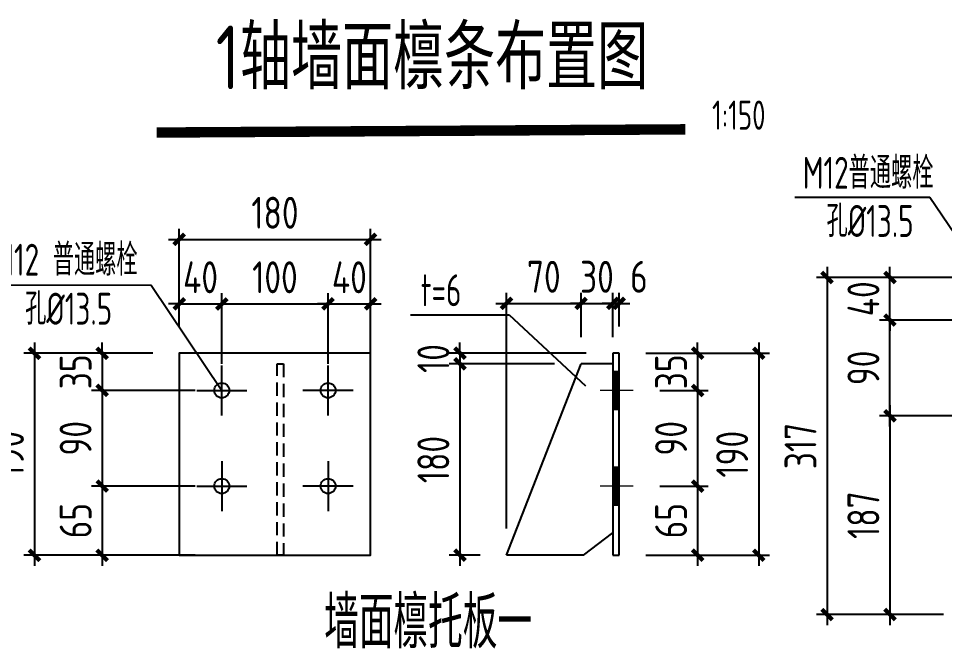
# Model space of a CAD drawing. Extents: x 177291 to 1288761, y 177638 to 322898.
# Drawn here: x 1005810 to 1023234, y 190124 to 201974 of the extents above; entities that cross this region are included whole.
import ezdxf

# ---------------------------------------------------------------- set-up
doc = ezdxf.new("R2010")
doc.units = 0
doc.header["$LTSCALE"] = 1000
doc.linetypes.add('DASHED', pattern=[0.75, 0.5, -0.25])
for name, color, linetype in [('AXIS', 3, 'Continuous'), ('DIM_SYMB', 3, 'Continuous'), ('NUM', 7, 'Continuous'), ('PUB_TEXT', 7, 'Continuous'), ('PZ', 202, 'Continuous'), ('板', 243, 'Continuous'), ('框线', 252, 'Continuous')]:
    doc.layers.add(name, color=color, linetype=linetype)
doc.layers.add('螺栓', color=15, linetype='Continuous', lineweight=18)
doc.styles.add('TSSD_Dimension', font='Tssdeng.shx', dxfattribs={"width": 0.8, "bigfont": 'hztxt.shx'})
doc.styles.add('TSSD_Norm', font='tssdeng.shx', dxfattribs={"bigfont": 'hztxt.shx'})
doc.styles.add('标准字体', font='tssdeng.shx', dxfattribs={"width": 0.7, "bigfont": 'tssdchn.shx'})
doc.dimstyles.new('TSSD_20_200', dxfattribs={"dimtxt": 600, "dimasz": 200, "dimexe": 200, "dimexo": 500, "dimgap": 200, "dimtad": 1, "dimdec": 0, "dimlfac": 0.05, "dimzin": 0, "dimdsep": 46, "dimtxsty": 'TSSD_Dimension', "dimblk": 'ARCHTICK', "dimblk1": 'ARCHTICK', "dimblk2": 'ARCHTICK', "dimcen": 0, "dimdle": 200, "dimclrt": 7, "dimadec": 0, "dimazin": 0, "dimtfac": 1, "dimtdec": 0, "dimtix": 1, "dimtmove": 2, "dimatfit": 3, "dimfxl": 1, "dimtolj": 1, "dimtzin": 0, "dimarcsym": 0})

# ---------------------------------------------------------------- blocks, each defined once
blk = doc.blocks.new('_ArchTick')
at = {"color": 0, "linetype": 'ByBlock', "const_width": 0.4}
blk.add_lwpolyline([(-0.5, -0.5), (0.5, 0.5)], dxfattribs=at)
blk = doc.blocks.new('*D745')
at = {"layer": 'AXIS', "color": 0, "linetype": 'ByBlock', "lineweight": -2, "transparency": 16777216}
for p, q in [((1022208, 194702), (1022208, 190562)), ((1023542, 194502), (1022008, 194502)), ((1023214, 190762), (1022008, 190762))]:
    blk.add_line(p, q, dxfattribs=at)
at = {"layer": 'Defpoints', "color": 0, "linetype": 'ByBlock', "transparency": 16777216}
for p in [(1024042, 194502), (1022208, 190762), (1023714, 190762)]:
    blk.add_point(p, dxfattribs=at)
at = {"layer": 'AXIS', "color": 0, "linetype": 'ByBlock', "lineweight": -2, "transparency": 16777216, "xscale": 200, "yscale": 200, "zscale": 200}
for p, rotation in [((1022208, 194502), 90), ((1022208, 190762), 270)]:
    blk.add_blockref('_ArchTick', p, dxfattribs=dict(at, rotation=rotation))
at = {"layer": 'AXIS', "color": 7, "linetype": 'ByBlock', "transparency": 16777216, "insert": (1021708, 192632), "char_height": 600, "attachment_point": 5, "rotation": 90, "style": 'TSSD_Dimension'}
blk.add_mtext('\\A1;187', dxfattribs=at)
blk = doc.blocks.new('*D746')
at = {"layer": 'AXIS', "color": 0, "linetype": 'ByBlock', "lineweight": -2, "transparency": 16777216}
for p, q in [((1022208, 194302), (1022208, 196502)), ((1023542, 196302), (1022008, 196302)), ((1023542, 194502), (1022008, 194502))]:
    blk.add_line(p, q, dxfattribs=at)
at = {"layer": 'Defpoints', "color": 0, "linetype": 'ByBlock', "transparency": 16777216}
for p in [(1022208, 196302), (1024042, 196302), (1024042, 194502)]:
    blk.add_point(p, dxfattribs=at)
at = {"layer": 'AXIS', "color": 0, "linetype": 'ByBlock', "lineweight": -2, "transparency": 16777216, "xscale": 200, "yscale": 200, "zscale": 200}
for p, rotation in [((1022208, 196302), 90), ((1022208, 194502), 270)]:
    blk.add_blockref('_ArchTick', p, dxfattribs=dict(at, rotation=rotation))
at = {"layer": 'AXIS', "color": 7, "linetype": 'ByBlock', "transparency": 16777216, "insert": (1021708, 195402), "char_height": 600, "attachment_point": 5, "rotation": 90, "style": 'TSSD_Dimension'}
blk.add_mtext('\\A1;90', dxfattribs=at)
blk = doc.blocks.new('*D685')
at = {"layer": 'AXIS', "color": 0, "linetype": 'ByBlock', "lineweight": -2, "transparency": 16777216}
for p, q in [((1021025, 197302), (1021025, 190562)), ((1023214, 197102), (1020825, 197102)), ((1023214, 190762), (1020825, 190762))]:
    blk.add_line(p, q, dxfattribs=at)
at = {"layer": 'Defpoints', "color": 0, "linetype": 'ByBlock', "transparency": 16777216}
for p in [(1023714, 197102), (1021025, 190762), (1023714, 190762)]:
    blk.add_point(p, dxfattribs=at)
at = {"layer": 'AXIS', "color": 0, "linetype": 'ByBlock', "lineweight": -2, "transparency": 16777216, "xscale": 200, "yscale": 200, "zscale": 200}
for p, rotation in [((1021025, 197102), 90), ((1021025, 190762), 270)]:
    blk.add_blockref('_ArchTick', p, dxfattribs=dict(at, rotation=rotation))
at = {"layer": 'AXIS', "color": 7, "linetype": 'ByBlock', "transparency": 16777216, "insert": (1020525, 193932), "char_height": 600, "attachment_point": 5, "rotation": 90, "style": 'TSSD_Dimension'}
blk.add_mtext('\\A1;317', dxfattribs=at)
blk = doc.blocks.new('*D747')
at = {"layer": 'AXIS', "color": 0, "linetype": 'ByBlock', "lineweight": -2, "transparency": 16777216}
for p, q in [((1022208, 197102), (1022208, 197302)), ((1023542, 197102), (1022008, 197102)), ((1022208, 196302), (1022208, 197102)), ((1023542, 196302), (1022008, 196302)), ((1022208, 196302), (1022208, 196102))]:
    blk.add_line(p, q, dxfattribs=at)
at = {"layer": 'Defpoints', "color": 0, "linetype": 'ByBlock', "transparency": 16777216}
for p in [(1022208, 197102), (1024042, 197102), (1024042, 196302)]:
    blk.add_point(p, dxfattribs=at)
at = {"layer": 'AXIS', "color": 0, "linetype": 'ByBlock', "lineweight": -2, "transparency": 16777216, "xscale": 200, "yscale": 200, "zscale": 200}
for p, rotation in [((1022208, 197102), 270), ((1022208, 196302), 90)]:
    blk.add_blockref('_ArchTick', p, dxfattribs=dict(at, rotation=rotation))
at = {"layer": 'AXIS', "color": 7, "linetype": 'ByBlock', "transparency": 16777216, "insert": (1021708, 196702), "char_height": 600, "attachment_point": 5, "rotation": 90, "style": 'TSSD_Dimension'}
blk.add_mtext('\\A1;40', dxfattribs=at)
blk = doc.blocks.new('*D697')
at = {"layer": 'AXIS', "color": 0, "linetype": 'ByBlock', "lineweight": -2, "transparency": 16777216}
for p, q in [((1019739, 195878), (1019739, 191678)), ((1017614, 195678), (1019939, 195678)), ((1017614, 191878), (1019939, 191878))]:
    blk.add_line(p, q, dxfattribs=at)
at = {"layer": 'Defpoints', "color": 0, "linetype": 'ByBlock', "transparency": 16777216}
for p in [(1017114, 195678), (1017114, 191878), (1019739, 191878)]:
    blk.add_point(p, dxfattribs=at)
at = {"layer": 'AXIS', "color": 0, "linetype": 'ByBlock', "lineweight": -2, "transparency": 16777216, "xscale": 200, "yscale": 200, "zscale": 200}
for p, rotation in [((1019739, 195678), 90), ((1019739, 191878), 270)]:
    blk.add_blockref('_ArchTick', p, dxfattribs=dict(at, rotation=rotation))
at = {"layer": 'AXIS', "color": 7, "linetype": 'ByBlock', "transparency": 16777216, "insert": (1019239, 193778), "char_height": 600, "attachment_point": 5, "rotation": 90, "style": 'TSSD_Dimension'}
blk.add_mtext('\\A1;190', dxfattribs=at)
blk = doc.blocks.new('*D698')
at = {"layer": 'AXIS', "color": 0, "linetype": 'ByBlock', "lineweight": -2, "transparency": 16777216}
for p, q in [((1016394, 195978), (1016394, 196816)), ((1016994, 195978), (1016994, 196816)), ((1016394, 196616), (1016194, 196616)), ((1016394, 196616), (1016994, 196616)), ((1016994, 196616), (1017194, 196616))]:
    blk.add_line(p, q, dxfattribs=at)
at = {"layer": 'Defpoints', "color": 0, "linetype": 'ByBlock', "transparency": 16777216}
for p in [(1016994, 196616), (1016394, 195478), (1016994, 195478)]:
    blk.add_point(p, dxfattribs=at)
at = {"layer": 'AXIS', "color": 0, "linetype": 'ByBlock', "lineweight": -2, "transparency": 16777216, "xscale": 200, "yscale": 200, "zscale": 200}
blk.add_blockref('_ArchTick', (1016394, 196616), dxfattribs=at)
at = {"layer": 'AXIS', "color": 0, "linetype": 'ByBlock', "lineweight": -2, "transparency": 16777216, "xscale": 200, "yscale": 200, "zscale": 200, "rotation": 180}
blk.add_blockref('_ArchTick', (1016994, 196616), dxfattribs=at)
at = {"layer": 'AXIS', "color": 7, "linetype": 'ByBlock', "transparency": 16777216, "insert": (1016694, 197116), "char_height": 600, "attachment_point": 5, "style": 'TSSD_Dimension'}
blk.add_mtext('\\A1;30', dxfattribs=at)
blk = doc.blocks.new('*D699')
at = {"layer": 'AXIS', "color": 0, "linetype": 'ByBlock', "lineweight": -2, "transparency": 16777216}
for p, q in [((1018589, 193378), (1018589, 191678)), ((1017877, 193178), (1018789, 193178)), ((1017614, 191878), (1018789, 191878))]:
    blk.add_line(p, q, dxfattribs=at)
at = {"layer": 'Defpoints', "color": 0, "linetype": 'ByBlock', "transparency": 16777216}
for p in [(1017377, 193178), (1017114, 191878), (1018589, 191878)]:
    blk.add_point(p, dxfattribs=at)
at = {"layer": 'AXIS', "color": 0, "linetype": 'ByBlock', "lineweight": -2, "transparency": 16777216, "xscale": 200, "yscale": 200, "zscale": 200}
for p, rotation in [((1018589, 193178), 90), ((1018589, 191878), 270)]:
    blk.add_blockref('_ArchTick', p, dxfattribs=dict(at, rotation=rotation))
at = {"layer": 'AXIS', "color": 7, "linetype": 'ByBlock', "transparency": 16777216, "insert": (1018089, 192528), "char_height": 600, "attachment_point": 5, "rotation": 90, "style": 'TSSD_Dimension'}
blk.add_mtext('\\A1;65', dxfattribs=at)
blk = doc.blocks.new('*D700')
at = {"layer": 'AXIS', "color": 0, "linetype": 'ByBlock', "lineweight": -2, "transparency": 16777216}
for p, q in [((1018589, 195178), (1018589, 192978)), ((1017877, 194978), (1018789, 194978)), ((1017877, 193178), (1018789, 193178))]:
    blk.add_line(p, q, dxfattribs=at)
at = {"layer": 'Defpoints', "color": 0, "linetype": 'ByBlock', "transparency": 16777216}
for p in [(1017377, 194978), (1017377, 193178), (1018589, 193178)]:
    blk.add_point(p, dxfattribs=at)
at = {"layer": 'AXIS', "color": 0, "linetype": 'ByBlock', "lineweight": -2, "transparency": 16777216, "xscale": 200, "yscale": 200, "zscale": 200}
for p, rotation in [((1018589, 194978), 90), ((1018589, 193178), 270)]:
    blk.add_blockref('_ArchTick', p, dxfattribs=dict(at, rotation=rotation))
at = {"layer": 'AXIS', "color": 7, "linetype": 'ByBlock', "transparency": 16777216, "insert": (1018089, 194078), "char_height": 600, "attachment_point": 5, "rotation": 90, "style": 'TSSD_Dimension'}
blk.add_mtext('\\A1;90', dxfattribs=at)
blk = doc.blocks.new('*D701')
at = {"layer": 'AXIS', "color": 0, "linetype": 'ByBlock', "lineweight": -2, "transparency": 16777216}
for p, q in [((1018589, 195678), (1018589, 195878)), ((1017614, 195678), (1018789, 195678)), ((1018589, 195678), (1018589, 194978)), ((1017877, 194978), (1018789, 194978)), ((1018589, 194978), (1018589, 194778))]:
    blk.add_line(p, q, dxfattribs=at)
at = {"layer": 'Defpoints', "color": 0, "linetype": 'ByBlock', "transparency": 16777216}
for p in [(1017114, 195678), (1017377, 194978), (1018589, 194978)]:
    blk.add_point(p, dxfattribs=at)
at = {"layer": 'AXIS', "color": 0, "linetype": 'ByBlock', "lineweight": -2, "transparency": 16777216, "xscale": 200, "yscale": 200, "zscale": 200}
for p, rotation in [((1018589, 195678), 270), ((1018589, 194978), 90)]:
    blk.add_blockref('_ArchTick', p, dxfattribs=dict(at, rotation=rotation))
at = {"layer": 'AXIS', "color": 7, "linetype": 'ByBlock', "transparency": 16777216, "insert": (1018089, 195328), "char_height": 600, "attachment_point": 5, "rotation": 90, "style": 'TSSD_Dimension'}
blk.add_mtext('\\A1;35', dxfattribs=at)
blk = doc.blocks.new('*D702')
at = {"layer": 'AXIS', "color": 0, "linetype": 'ByBlock', "lineweight": -2, "transparency": 16777216}
for p, q in [((1014116, 195678), (1014116, 191678)), ((1015894, 195478), (1013916, 195478)), ((1014494, 191878), (1013916, 191878))]:
    blk.add_line(p, q, dxfattribs=at)
at = {"layer": 'Defpoints', "color": 0, "linetype": 'ByBlock', "transparency": 16777216}
for p in [(1016394, 195478), (1014116, 191878), (1014994, 191878)]:
    blk.add_point(p, dxfattribs=at)
at = {"layer": 'AXIS', "color": 0, "linetype": 'ByBlock', "lineweight": -2, "transparency": 16777216, "xscale": 200, "yscale": 200, "zscale": 200}
for p, rotation in [((1014116, 195478), 90), ((1014116, 191878), 270)]:
    blk.add_blockref('_ArchTick', p, dxfattribs=dict(at, rotation=rotation))
at = {"layer": 'AXIS', "color": 7, "linetype": 'ByBlock', "transparency": 16777216, "insert": (1013616, 193678), "char_height": 600, "attachment_point": 5, "rotation": 90, "style": 'TSSD_Dimension'}
blk.add_mtext('\\A1;180', dxfattribs=at)
blk = doc.blocks.new('*D703')
at = {"layer": 'AXIS', "color": 0, "linetype": 'ByBlock', "lineweight": -2, "transparency": 16777216}
for p, q in [((1014116, 195678), (1014116, 195878)), ((1016494, 195678), (1013916, 195678)), ((1014116, 195678), (1014116, 195478)), ((1015894, 195478), (1013916, 195478)), ((1014116, 195478), (1014116, 195278))]:
    blk.add_line(p, q, dxfattribs=at)
at = {"layer": 'Defpoints', "color": 0, "linetype": 'ByBlock', "transparency": 16777216}
for p in [(1016994, 195678), (1014116, 195478), (1016394, 195478)]:
    blk.add_point(p, dxfattribs=at)
at = {"layer": 'AXIS', "color": 0, "linetype": 'ByBlock', "lineweight": -2, "transparency": 16777216, "xscale": 200, "yscale": 200, "zscale": 200}
for p, rotation in [((1014116, 195678), 270), ((1014116, 195478), 90)]:
    blk.add_blockref('_ArchTick', p, dxfattribs=dict(at, rotation=rotation))
at = {"layer": 'AXIS', "color": 7, "linetype": 'ByBlock', "transparency": 16777216, "insert": (1013616, 195578), "char_height": 600, "attachment_point": 5, "rotation": 90, "style": 'TSSD_Dimension'}
blk.add_mtext('\\A1;10', dxfattribs=at)
blk = doc.blocks.new('*D704')
at = {"layer": 'AXIS', "color": 0, "linetype": 'ByBlock', "lineweight": -2, "transparency": 16777216}
for p, q in [((1016994, 196178), (1016994, 196816)), ((1017114, 196178), (1017114, 196816)), ((1016994, 196616), (1016794, 196616)), ((1016994, 196616), (1017114, 196616)), ((1017114, 196616), (1017314, 196616))]:
    blk.add_line(p, q, dxfattribs=at)
at = {"layer": 'Defpoints', "color": 0, "linetype": 'ByBlock', "transparency": 16777216}
for p in [(1017114, 196616), (1016994, 195678), (1017114, 195678)]:
    blk.add_point(p, dxfattribs=at)
at = {"layer": 'AXIS', "color": 0, "linetype": 'ByBlock', "lineweight": -2, "transparency": 16777216, "xscale": 200, "yscale": 200, "zscale": 200}
blk.add_blockref('_ArchTick', (1016994, 196616), dxfattribs=at)
at = {"layer": 'AXIS', "color": 0, "linetype": 'ByBlock', "lineweight": -2, "transparency": 16777216, "xscale": 200, "yscale": 200, "zscale": 200, "rotation": 180}
blk.add_blockref('_ArchTick', (1017114, 196616), dxfattribs=at)
at = {"layer": 'AXIS', "color": 7, "linetype": 'ByBlock', "transparency": 16777216, "insert": (1017484, 197116), "char_height": 600, "attachment_point": 5, "style": 'TSSD_Dimension'}
blk.add_mtext('\\A1;6', dxfattribs=at)
blk = doc.blocks.new('*D705')
at = {"layer": 'AXIS', "color": 0, "linetype": 'ByBlock', "lineweight": -2, "transparency": 16777216}
for p, q in [((1014994, 192378), (1014994, 196816)), ((1016394, 195978), (1016394, 196816)), ((1014794, 196616), (1016594, 196616))]:
    blk.add_line(p, q, dxfattribs=at)
at = {"layer": 'Defpoints', "color": 0, "linetype": 'ByBlock', "transparency": 16777216}
for p in [(1016394, 196616), (1016394, 195478), (1014994, 191878)]:
    blk.add_point(p, dxfattribs=at)
at = {"layer": 'AXIS', "color": 0, "linetype": 'ByBlock', "lineweight": -2, "transparency": 16777216, "xscale": 200, "yscale": 200, "zscale": 200, "rotation": 180}
blk.add_blockref('_ArchTick', (1014994, 196616), dxfattribs=at)
at = {"layer": 'AXIS', "color": 0, "linetype": 'ByBlock', "lineweight": -2, "transparency": 16777216, "xscale": 200, "yscale": 200, "zscale": 200}
blk.add_blockref('_ArchTick', (1016394, 196616), dxfattribs=at)
at = {"layer": 'AXIS', "color": 7, "linetype": 'ByBlock', "transparency": 16777216, "insert": (1015694, 197116), "char_height": 600, "attachment_point": 5, "style": 'TSSD_Dimension'}
blk.add_mtext('\\A1;70', dxfattribs=at)
blk = doc.blocks.new('*D762')
at = {"layer": 'AXIS', "color": 0, "linetype": 'ByBlock', "lineweight": -2, "transparency": 16777216}
for p, q in [((1008835, 196178), (1008835, 196806)), ((1009635, 195478), (1009635, 196806)), ((1008835, 196606), (1008635, 196606)), ((1008835, 196606), (1009635, 196606)), ((1009635, 196606), (1009835, 196606))]:
    blk.add_line(p, q, dxfattribs=at)
at = {"layer": 'Defpoints', "color": 0, "linetype": 'ByBlock', "transparency": 16777216}
for p in [(1009635, 196606), (1008835, 195678), (1009635, 194978)]:
    blk.add_point(p, dxfattribs=at)
at = {"layer": 'AXIS', "color": 0, "linetype": 'ByBlock', "lineweight": -2, "transparency": 16777216, "xscale": 200, "yscale": 200, "zscale": 200}
blk.add_blockref('_ArchTick', (1008835, 196606), dxfattribs=at)
at = {"layer": 'AXIS', "color": 0, "linetype": 'ByBlock', "lineweight": -2, "transparency": 16777216, "xscale": 200, "yscale": 200, "zscale": 200, "rotation": 180}
blk.add_blockref('_ArchTick', (1009635, 196606), dxfattribs=at)
at = {"layer": 'AXIS', "color": 7, "linetype": 'ByBlock', "transparency": 16777216, "insert": (1009235, 197106), "char_height": 600, "attachment_point": 5, "style": 'TSSD_Dimension'}
blk.add_mtext('\\A1;40', dxfattribs=at)
blk = doc.blocks.new('*D763')
at = {"layer": 'AXIS', "color": 0, "linetype": 'ByBlock', "lineweight": -2, "transparency": 16777216}
for p, q in [((1009635, 195478), (1009635, 196806)), ((1011635, 195478), (1011635, 196806)), ((1009435, 196606), (1011835, 196606))]:
    blk.add_line(p, q, dxfattribs=at)
at = {"layer": 'Defpoints', "color": 0, "linetype": 'ByBlock', "transparency": 16777216}
for p in [(1011635, 196606), (1009635, 194978), (1011635, 194978)]:
    blk.add_point(p, dxfattribs=at)
at = {"layer": 'AXIS', "color": 0, "linetype": 'ByBlock', "lineweight": -2, "transparency": 16777216, "xscale": 200, "yscale": 200, "zscale": 200, "rotation": 180}
blk.add_blockref('_ArchTick', (1009635, 196606), dxfattribs=at)
at = {"layer": 'AXIS', "color": 0, "linetype": 'ByBlock', "lineweight": -2, "transparency": 16777216, "xscale": 200, "yscale": 200, "zscale": 200}
blk.add_blockref('_ArchTick', (1011635, 196606), dxfattribs=at)
at = {"layer": 'AXIS', "color": 7, "linetype": 'ByBlock', "transparency": 16777216, "insert": (1010635, 197106), "char_height": 600, "attachment_point": 5, "style": 'TSSD_Dimension'}
blk.add_mtext('\\A1;100', dxfattribs=at)
blk = doc.blocks.new('*D764')
at = {"layer": 'AXIS', "color": 0, "linetype": 'ByBlock', "lineweight": -2, "transparency": 16777216}
for p, q in [((1011635, 195478), (1011635, 196806)), ((1012435, 195478), (1012435, 196806)), ((1011635, 196606), (1011435, 196606)), ((1011635, 196606), (1012435, 196606)), ((1012435, 196606), (1012635, 196606))]:
    blk.add_line(p, q, dxfattribs=at)
at = {"layer": 'Defpoints', "color": 0, "linetype": 'ByBlock', "transparency": 16777216}
for p in [(1012435, 196606), (1011635, 194978), (1012435, 194978)]:
    blk.add_point(p, dxfattribs=at)
at = {"layer": 'AXIS', "color": 0, "linetype": 'ByBlock', "lineweight": -2, "transparency": 16777216, "xscale": 200, "yscale": 200, "zscale": 200}
blk.add_blockref('_ArchTick', (1011635, 196606), dxfattribs=at)
at = {"layer": 'AXIS', "color": 0, "linetype": 'ByBlock', "lineweight": -2, "transparency": 16777216, "xscale": 200, "yscale": 200, "zscale": 200, "rotation": 180}
blk.add_blockref('_ArchTick', (1012435, 196606), dxfattribs=at)
at = {"layer": 'AXIS', "color": 7, "linetype": 'ByBlock', "transparency": 16777216, "insert": (1012035, 197106), "char_height": 600, "attachment_point": 5, "style": 'TSSD_Dimension'}
blk.add_mtext('\\A1;40', dxfattribs=at)
blk = doc.blocks.new('*D706')
at = {"layer": 'AXIS', "color": 0, "linetype": 'ByBlock', "lineweight": -2, "transparency": 16777216}
for p, q in [((1007384, 195678), (1007384, 195878)), ((1008335, 195678), (1007184, 195678)), ((1007384, 195678), (1007384, 194978)), ((1009135, 194978), (1007184, 194978)), ((1007384, 194978), (1007384, 194778))]:
    blk.add_line(p, q, dxfattribs=at)
at = {"layer": 'Defpoints', "color": 0, "linetype": 'ByBlock', "transparency": 16777216}
for p in [(1008835, 195678), (1007384, 194978), (1009635, 194978)]:
    blk.add_point(p, dxfattribs=at)
at = {"layer": 'AXIS', "color": 0, "linetype": 'ByBlock', "lineweight": -2, "transparency": 16777216, "xscale": 200, "yscale": 200, "zscale": 200}
for p, rotation in [((1007384, 195678), 270), ((1007384, 194978), 90)]:
    blk.add_blockref('_ArchTick', p, dxfattribs=dict(at, rotation=rotation))
at = {"layer": 'AXIS', "color": 7, "linetype": 'ByBlock', "transparency": 16777216, "insert": (1006884, 195328), "char_height": 600, "attachment_point": 5, "rotation": 90, "style": 'TSSD_Dimension'}
blk.add_mtext('\\A1;35', dxfattribs=at)
blk = doc.blocks.new('*D707')
at = {"layer": 'AXIS', "color": 0, "linetype": 'ByBlock', "lineweight": -2, "transparency": 16777216}
for p, q in [((1007384, 195178), (1007384, 192978)), ((1009135, 194978), (1007184, 194978)), ((1009135, 193178), (1007184, 193178))]:
    blk.add_line(p, q, dxfattribs=at)
at = {"layer": 'Defpoints', "color": 0, "linetype": 'ByBlock', "transparency": 16777216}
for p in [(1009635, 194978), (1007384, 193178), (1009635, 193178)]:
    blk.add_point(p, dxfattribs=at)
at = {"layer": 'AXIS', "color": 0, "linetype": 'ByBlock', "lineweight": -2, "transparency": 16777216, "xscale": 200, "yscale": 200, "zscale": 200}
for p, rotation in [((1007384, 194978), 90), ((1007384, 193178), 270)]:
    blk.add_blockref('_ArchTick', p, dxfattribs=dict(at, rotation=rotation))
at = {"layer": 'AXIS', "color": 7, "linetype": 'ByBlock', "transparency": 16777216, "insert": (1006884, 194078), "char_height": 600, "attachment_point": 5, "rotation": 90, "style": 'TSSD_Dimension'}
blk.add_mtext('\\A1;90', dxfattribs=at)
blk = doc.blocks.new('*D708')
at = {"layer": 'AXIS', "color": 0, "linetype": 'ByBlock', "lineweight": -2, "transparency": 16777216}
for p, q in [((1007384, 193378), (1007384, 191678)), ((1009135, 193178), (1007184, 193178)), ((1009135, 191878), (1007184, 191878))]:
    blk.add_line(p, q, dxfattribs=at)
at = {"layer": 'Defpoints', "color": 0, "linetype": 'ByBlock', "transparency": 16777216}
for p in [(1009635, 193178), (1007384, 191878), (1009635, 191878)]:
    blk.add_point(p, dxfattribs=at)
at = {"layer": 'AXIS', "color": 0, "linetype": 'ByBlock', "lineweight": -2, "transparency": 16777216, "xscale": 200, "yscale": 200, "zscale": 200}
for p, rotation in [((1007384, 193178), 90), ((1007384, 191878), 270)]:
    blk.add_blockref('_ArchTick', p, dxfattribs=dict(at, rotation=rotation))
at = {"layer": 'AXIS', "color": 7, "linetype": 'ByBlock', "transparency": 16777216, "insert": (1006884, 192528), "char_height": 600, "attachment_point": 5, "rotation": 90, "style": 'TSSD_Dimension'}
blk.add_mtext('\\A1;65', dxfattribs=at)
blk = doc.blocks.new('*D709')
at = {"layer": 'AXIS', "color": 0, "linetype": 'ByBlock', "lineweight": -2, "transparency": 16777216}
for p, q in [((1006111, 195878), (1006111, 191678)), ((1008335, 195678), (1005911, 195678)), ((1008335, 191878), (1005911, 191878))]:
    blk.add_line(p, q, dxfattribs=at)
at = {"layer": 'Defpoints', "color": 0, "linetype": 'ByBlock', "transparency": 16777216}
for p in [(1008835, 195678), (1006111, 191878), (1008835, 191878)]:
    blk.add_point(p, dxfattribs=at)
at = {"layer": 'AXIS', "color": 0, "linetype": 'ByBlock', "lineweight": -2, "transparency": 16777216, "xscale": 200, "yscale": 200, "zscale": 200}
for p, rotation in [((1006111, 195678), 90), ((1006111, 191878), 270)]:
    blk.add_blockref('_ArchTick', p, dxfattribs=dict(at, rotation=rotation))
at = {"layer": 'AXIS', "color": 7, "linetype": 'ByBlock', "transparency": 16777216, "insert": (1005611, 193778), "char_height": 600, "attachment_point": 5, "rotation": 90, "style": 'TSSD_Dimension'}
blk.add_mtext('\\A1;190', dxfattribs=at)
blk = doc.blocks.new('*D765')
at = {"layer": 'AXIS', "color": 0, "linetype": 'ByBlock', "lineweight": -2, "transparency": 16777216}
for p, q in [((1008835, 196178), (1008835, 198020)), ((1012435, 196178), (1012435, 198020)), ((1008635, 197820), (1012635, 197820))]:
    blk.add_line(p, q, dxfattribs=at)
at = {"layer": 'Defpoints', "color": 0, "linetype": 'ByBlock', "transparency": 16777216}
for p in [(1012435, 197820), (1008835, 195678), (1012435, 195678)]:
    blk.add_point(p, dxfattribs=at)
at = {"layer": 'AXIS', "color": 0, "linetype": 'ByBlock', "lineweight": -2, "transparency": 16777216, "xscale": 200, "yscale": 200, "zscale": 200, "rotation": 180}
blk.add_blockref('_ArchTick', (1008835, 197820), dxfattribs=at)
at = {"layer": 'AXIS', "color": 0, "linetype": 'ByBlock', "lineweight": -2, "transparency": 16777216, "xscale": 200, "yscale": 200, "zscale": 200}
blk.add_blockref('_ArchTick', (1012435, 197820), dxfattribs=at)
at = {"layer": 'AXIS', "color": 7, "linetype": 'ByBlock', "transparency": 16777216, "insert": (1010635, 198320), "char_height": 600, "attachment_point": 5, "style": 'TSSD_Dimension'}
blk.add_mtext('\\A1;180', dxfattribs=at)

msp = doc.modelspace()

# ---------------------------------------------------------------- linework, layer by layer
at = {"color": 3, "linetype": 'ByBlock'}
msp.add_line((1015039.37, 196400.04), (1016481.49, 195066.68), dxfattribs=at)
at = {"layer": 'AXIS', "linetype": 'ByBlock'}
for p, q in [((1022957.02, 198608.2), (1020418.07, 198608.2)), ((1024514.25, 196302.13), (1022957.02, 198608.2))]:
    msp.add_line(p, q, dxfattribs=at)
at = {"layer": 'AXIS'}
for p, q in [((1008305.6, 196958.91), (1004990.81, 196950.22)), ((1008305.6, 196958.91), (1009634.76, 194977.68)), ((1013185.7, 196400.04), (1015039.37, 196400.04))]:
    msp.add_line(p, q, dxfattribs=at)
at = {"layer": 'DIM_SYMB', "const_width": 196}
msp.add_lwpolyline([(1008409.8, 199829.01), (1018356.39, 199889.32)], dxfattribs=at)
at = {"layer": 'PZ'}
for p, q in [((1017114.41, 195677.68), (1016994.41, 195677.68)), ((1016994.41, 195677.68), (1016994.41, 191877.68)), ((1017114.41, 191877.68), (1017114.41, 195677.68)), ((1014994.41, 191877.68), (1016394.41, 195477.68)), ((1016994.41, 195477.68), (1016394.41, 195477.68)), ((1016440.57, 191877.68), (1016994.41, 192298.52)), ((1016440.57, 191877.68), (1014994.41, 191877.68)), ((1016994.41, 191877.68), (1017114.41, 191877.68))]:
    msp.add_line(p, q, dxfattribs=at)
at = {"layer": 'PZ', "elevation": 0}
msp.add_lwpolyline([(1008834.76, 191877.68), (1012434.76, 191877.68), (1012434.76, 195677.68), (1008834.76, 195677.68)], close=True, dxfattribs=at)
at = {"layer": 'PZ'}
for centre in [(1009634.76, 194977.68), (1011634.76, 194977.68), (1009634.76, 193177.68), (1011634.76, 193177.68)]:
    msp.add_circle(centre, 140, dxfattribs=at)
at = {"layer": '板', "linetype": 'DASHED', "ltscale": 0.5}
for p, q in [((1010674.76, 191877.68), (1010674.76, 195477.68)), ((1010674.76, 195477.68), (1010794.76, 195477.68)), ((1010794.76, 195477.68), (1010794.76, 191877.68)), ((1010794.76, 191877.68), (1010674.76, 191877.68))]:
    msp.add_line(p, q, dxfattribs=at)
at = {"layer": '框线'}
for p, q in [((1009634.76, 194505.54), (1009634.76, 195449.81)), ((1011634.76, 194505.54), (1011634.76, 195449.81)), ((1009162.63, 194977.68), (1010106.9, 194977.68)), ((1012106.9, 194977.68), (1011162.63, 194977.68)), ((1009634.76, 193649.81), (1009634.76, 192705.54)), ((1011634.76, 193649.81), (1011634.76, 192705.54)), ((1009162.63, 193177.68), (1010106.9, 193177.68)), ((1012106.9, 193177.68), (1011162.63, 193177.68))]:
    msp.add_line(p, q, dxfattribs=at)
at = {"layer": '螺栓'}
for p, q in [((1017376.59, 194977.68), (1016756.98, 194977.68)), ((1017376.59, 193177.68), (1016756.98, 193177.68))]:
    msp.add_line(p, q, dxfattribs=at)
at = {"layer": '螺栓', "const_width": 750, "elevation": 0}
for points in [[(1016994.41, 194977.68), (1017114.41, 194977.68)], [(1016994.41, 193177.68), (1017114.41, 193177.68)]]:
    msp.add_lwpolyline(points, dxfattribs=at)

# ---------------------------------------------------------------- texts
at = {"style": '标准字体', "width": 0.7}
msp.add_text('墙面檩托板一', height=980, dxfattribs=at).set_placement((1011562.06, 190126.2))
at = {"layer": 'NUM', "linetype": 'ByBlock', "style": 'TSSD_Norm', "width": 0.8}
msp.add_text('1轴墙面檩条布置图 ', height=1200, dxfattribs=at).set_placement((1009519.92, 200642.01))
at = {"layer": 'NUM', "style": 'TSSD_Norm', "width": 0.7}
msp.add_text('1:150', height=550, dxfattribs=at).set_placement((1018859.72, 199881.34))
at = {"layer": 'PUB_TEXT', "style": '标准字体', "width": 0.7}
for s, p in [('M12普通螺栓', (1020566.07, 198772.2)), ('孔%%c13.5', (1021015.05, 197865.31)), ('4M12 普通螺栓', (1005032.87, 197136.54)), ('t=6', (1013377.82, 196562.72)), ('孔%%c13.5', (1005934.52, 196214.79))]:
    msp.add_text(s, height=600, dxfattribs=at).set_placement(p)

# ---------------------------------------------------------------- dimensions: what is measured, and where the dimension line sits
at = {"layer": 'AXIS', "linetype": 'ByBlock'}
for base, p1, p2, picture, middle in [((1012434.76, 197820.33), (1008834.76, 195677.68), (1012434.76, 195677.68), '*D765', (1010634.76, 198320.33)), ((1009634.76, 196605.68), (1008834.76, 195677.68), (1009634.76, 194977.68), '*D762', (1009234.76, 197105.68)), ((1011634.76, 196605.68), (1009634.76, 194977.68), (1011634.76, 194977.68), '*D763', (1010634.76, 197105.68)), ((1012434.76, 196605.68), (1011634.76, 194977.68), (1012434.76, 194977.68), '*D764', (1012034.76, 197105.68)), ((1016394.41, 196615.68), (1014994.41, 191877.68), (1016394.41, 195477.68), '*D705', (1015694.41, 197115.68)), ((1016994.41, 196615.68), (1016394.41, 195477.68), (1016994.41, 195477.68), '*D698', (1016694.41, 197115.68))]:
    dim = msp.add_linear_dim(base=base, p1=p1, p2=p2, dimstyle='TSSD_20_200', dxfattribs=at)
    dim.commit()
    dim.dimension.update_dxf_attribs({"geometry": picture, "text_midpoint": middle})
dim = msp.add_linear_dim(base=(1017114.41, 196615.68), p1=(1016994.41, 195677.68), p2=(1017114.41, 195677.68), dimstyle='TSSD_20_200', dxfattribs=at)
dim.commit()
dim.dimension.update_dxf_attribs({"geometry": '*D704', "text_midpoint": (1017484.41, 197115.68), "dimtype": 160})
for base, p1, p2, angle, picture, middle in [((1021024.96, 190762.06), (1023713.88, 197102.06), (1023713.88, 190762.06), 90, '*D685', (1020524.96, 193932.06)), ((1022208.15, 197102.06), (1024042.11, 196302.13), (1024042.11, 197102.06), 90, '*D747', (1021708.15, 196702.09)), ((1022208.15, 196302.13), (1024042.11, 194502.13), (1024042.11, 196302.13), 270, '*D746', (1021708.15, 195402.13)), ((1014115.52, 195477.68), (1016994.41, 195677.68), (1016394.41, 195477.68), 90, '*D703', (1013615.52, 195577.68)), ((1006110.76, 191877.68), (1008834.76, 195677.68), (1008834.76, 191877.68), 90, '*D709', (1005610.76, 193777.68)), ((1007383.76, 194977.68), (1008834.76, 195677.68), (1009634.76, 194977.68), 90, '*D706', (1006883.76, 195327.68)), ((1019738.66, 191877.68), (1017114.41, 195677.68), (1017114.41, 191877.68), 90, '*D697', (1019238.66, 193777.68)), ((1018589.11, 194977.68), (1017114.41, 195677.68), (1017376.59, 194977.68), 90, '*D701', (1018089.11, 195327.68)), ((1014115.52, 191877.68), (1016394.41, 195477.68), (1014994.41, 191877.68), 90, '*D702', (1013615.52, 193677.68)), ((1007383.76, 193177.68), (1009634.76, 194977.68), (1009634.76, 193177.68), 90, '*D707', (1006883.76, 194077.68)), ((1018589.11, 193177.68), (1017376.59, 194977.68), (1017376.59, 193177.68), 90, '*D700', (1018089.11, 194077.68)), ((1022208.15, 190762.06), (1024042.11, 194502.13), (1023713.88, 190762.06), 270, '*D745', (1021708.15, 192632.09)), ((1007383.76, 191877.68), (1009634.76, 193177.68), (1009634.76, 191877.68), 90, '*D708', (1006883.76, 192527.68)), ((1018589.11, 191877.68), (1017376.59, 193177.68), (1017114.41, 191877.68), 90, '*D699', (1018089.11, 192527.68))]:
    dim = msp.add_linear_dim(base=base, p1=p1, p2=p2, angle=angle, dimstyle='TSSD_20_200', dxfattribs=at)
    dim.commit()
    dim.dimension.update_dxf_attribs({"geometry": picture, "text_midpoint": middle})

doc.saveas('drawing.dxf')
